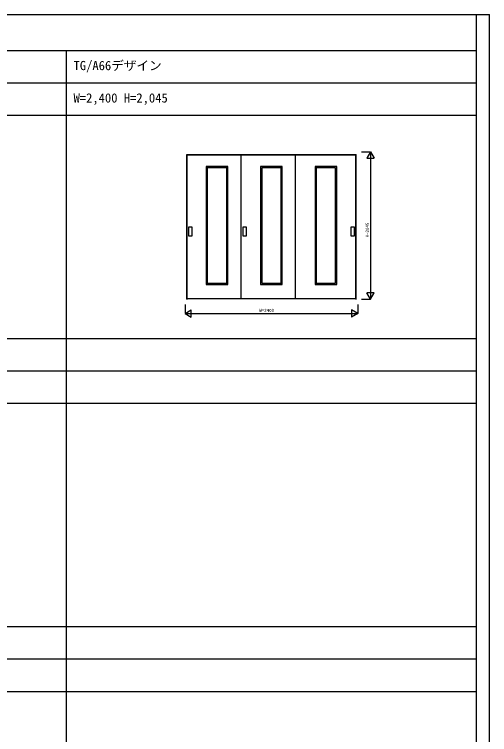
# Model space of a CAD drawing. Units: millimetres, scale not verified. Extents: x -14341 to 14340, y -10000 to 10000.
# Drawn here: x 7738 to 14340, y 0 to 10000 of the extents above; entities that cross this region are included whole.
import ezdxf
from ezdxf.enums import TextEntityAlignment as Align

# ---------------------------------------------------------------- set-up
doc = ezdxf.new("R2010")
doc.units = ezdxf.units.MM
doc.header["$LTSCALE"] = 50
for name, color, linetype in [('0-0_0', 7, 'Continuous'), ('0-1_YKK_A1', 4, 'Continuous'), ('0-4_YKK_F1', 7, 'Continuous'), ('0-5_YKK_N1', 2, 'Continuous')]:
    doc.layers.add(name, color=color, linetype=linetype)
doc.styles.add('ＭＳ ゴシック', font='')
doc.styles.get('ＭＳ ゴシック').set_extended_font_data('MS Gothic')

msp = doc.modelspace()

# ---------------------------------------------------------------- linework, layer by layer
at = {"layer": '0-1_YKK_A1'}
for p, q in [((10133.9, 6045.75), (10133.9, 8054.25)), ((10133.9, 8054.25), (12484.9, 8054.25)), ((10136.4, 6045.75), (10136.4, 8054.25)), ((10136.4, 8051.75), (12482.4, 8051.75)), ((10888.4, 6054.75), (10888.4, 8051.75)), ((11645.4, 6054.75), (11645.4, 8051.75)), ((12482.4, 6045.75), (12482.4, 8054.25)), ((12484.9, 6045.75), (12484.9, 8054.25)), ((10133.9, 6045.75), (10136.4, 6045.75)), ((10136.4, 6054.75), (12482.4, 6054.75)), ((12482.4, 6045.75), (12484.9, 6045.75))]:
    msp.add_line(p, q, dxfattribs=at)
for points in [[(10401.4, 7886.25), (10401.4, 6250.25), (10703.4, 6250.25), (10703.4, 7886.25)], [(10417.4, 7870.25), (10417.4, 6266.25), (10687.4, 6266.25), (10687.4, 7870.25)], [(11158.4, 7886.25), (11158.4, 6250.25), (11460.4, 6250.25), (11460.4, 7886.25)], [(11174.4, 7870.25), (11174.4, 6266.25), (11444.4, 6266.25), (11444.4, 7870.25)], [(11915.4, 7886.25), (11915.4, 6250.25), (12217.4, 6250.25), (12217.4, 7886.25)], [(11931.4, 7870.25), (11931.4, 6266.25), (12201.4, 6266.25), (12201.4, 7870.25)], [(10160.4, 7049.75), (10202.4, 7049.75), (10202.4, 6919.75), (10160.4, 6919.75)], [(10917.4, 7049.75), (10959.4, 7049.75), (10959.4, 6919.75), (10917.4, 6919.75)], [(12416.4, 7049.75), (12458.4, 7049.75), (12458.4, 6919.75), (12416.4, 6919.75)]]:
    msp.add_lwpolyline(points, close=True, dxfattribs=at)
at = {"layer": '0-4_YKK_F1'}
for p, q in [((-14340.6, 10000), (14340.42, 10000)), ((14159.4, -10000), (14159.4, 10000)), ((14340.42, -10000), (14340.42, 10000)), ((-14340.6, 9500), (14159.4, 9500)), ((8459.4, -10000), (8459.4, 9500)), ((-14340.6, 9050), (14159.4, 9050)), ((-14340.6, 8600), (14159.4, 8600)), ((-14340.6, 5500), (14159.4, 5500)), ((-14340.6, 5050), (14159.4, 5050)), ((-14340.6, 4600), (14159.4, 4600)), ((-14340.6, 1500), (14159.4, 1500)), ((-14340.6, 1050), (14159.4, 1050)), ((-14340.6, 600), (14159.4, 600))]:
    msp.add_line(p, q, dxfattribs=at)
at = {"layer": '0-5_YKK_N1'}
for p, q in [((12559.9, 8090.75), (12684.9, 8090.75)), ((12684.9, 8090.75), (12634.9, 8004.15)), ((12634.9, 8004.15), (12734.9, 8004.15)), ((12684.9, 8090.75), (12684.9, 6045.75)), ((12684.9, 8090.75), (12734.9, 8004.15)), ((12684.9, 6045.75), (12634.9, 6132.35)), ((12734.9, 6132.35), (12634.9, 6132.35)), ((12684.9, 6045.75), (12734.9, 6132.35)), ((12559.9, 6045.75), (12684.9, 6045.75)), ((10109.4, 5970.75), (10109.4, 5845.75)), ((12509.4, 5970.75), (12509.4, 5845.75)), ((10109.4, 5845.75), (10196, 5895.75)), ((10109.4, 5845.75), (12509.4, 5845.75)), ((10109.4, 5845.75), (10196, 5795.75)), ((10196, 5795.75), (10196, 5895.75)), ((12509.4, 5845.75), (12422.8, 5895.75)), ((12422.8, 5895.75), (12422.8, 5795.75)), ((12509.4, 5845.75), (12422.8, 5795.75))]:
    msp.add_line(p, q, dxfattribs=at)

# ---------------------------------------------------------------- texts
at = {"layer": '0-0_0', "style": 'ＭＳ ゴシック'}
for s, p in [('TG/A66デザイン', (8559.4, 9187.5)), ('W=2,400 H=2,045', (8559.4, 8737.5))]:
    msp.add_text(s, height=128.3, dxfattribs=at).set_placement(p, align=Align.BOTTOM_LEFT)
at = {"layer": '0-5_YKK_N1', "style": 'ＭＳ ゴシック'}
msp.add_text('H=2045', height=43.99, rotation=90, dxfattribs=at).set_placement((12674.9, 6903.25), align=Align.BOTTOM_LEFT)
msp.add_text('W=2400', height=43.99, dxfattribs=at).set_placement((11139.4, 5855.75), align=Align.BOTTOM_LEFT)

doc.saveas('drawing.dxf')
